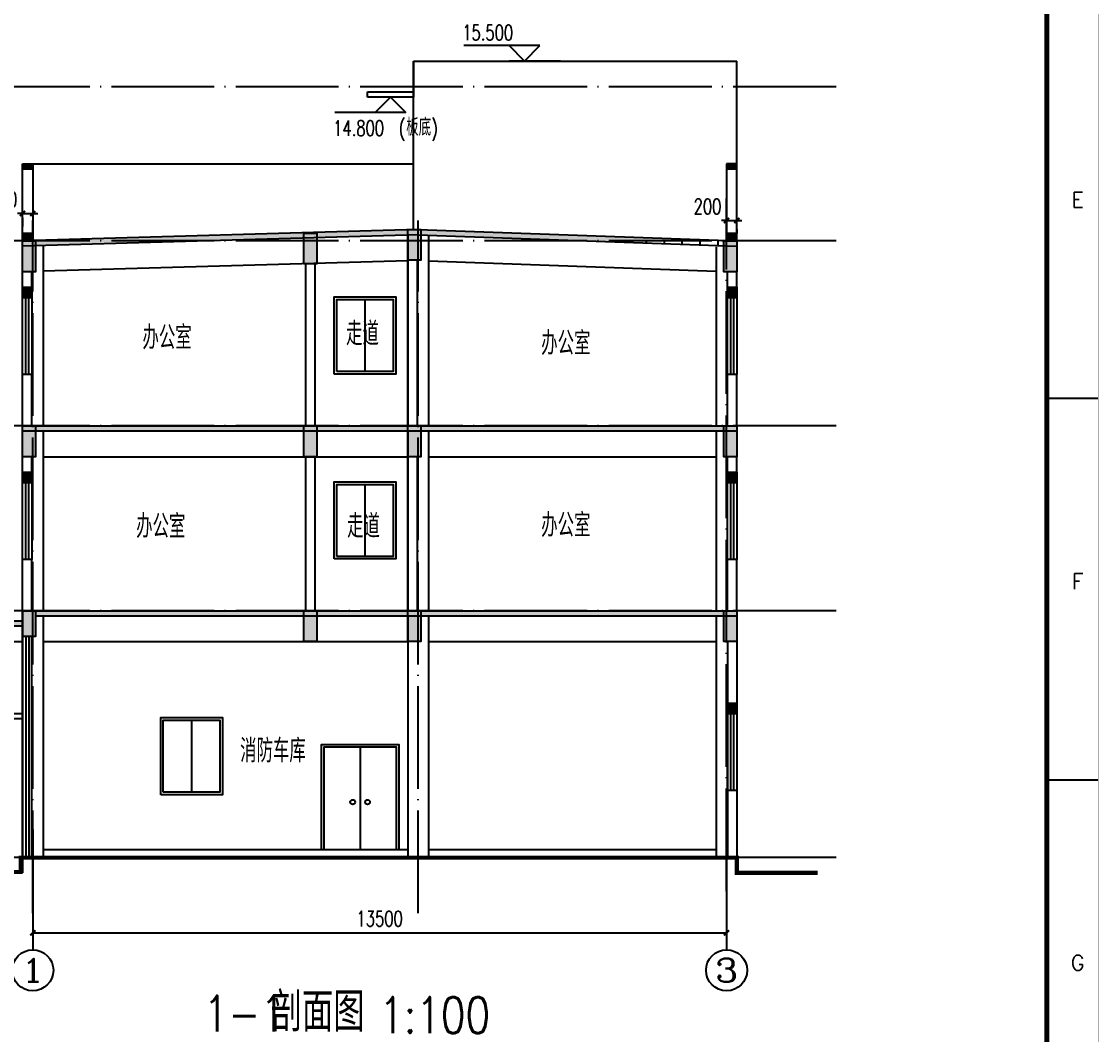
# Model space of a CAD drawing. Header units: millimetres. Extents: x 172649 to 472543, y 238332 to 449264.
# Drawn here: x 451568 to 472523, y 290813 to 310528 of the extents above; entities that cross this region are included whole.
import ezdxf
from ezdxf.enums import TextEntityAlignment as Align

# ---------------------------------------------------------------- set-up
doc = ezdxf.new("R2010")
doc.units = ezdxf.units.MM
doc.header["$LTSCALE"] = 1000
doc.linetypes.add('CENTER', pattern=[2, 1.25, -0.25, 0.25, -0.25])
doc.linetypes.add('DOTE', pattern=[2.42, 2, -0.2, 0.02, -0.2])
for name, color, linetype in [('01', 7, 'Continuous'), ('AXIS', 3, 'Continuous'), ('AXIS_TEXT', 7, 'Continuous'), ('DIM_ELEV', 3, 'Continuous'), ('DOTE', 1, 'CENTER'), ('PUB_DIM', 3, 'Continuous'), ('PUB_HATCH', 8, 'Continuous'), ('PUB_TEXT', 7, 'Continuous'), ('S_FLOOR', 255, 'Continuous'), ('STAIR', 2, 'Continuous'), ('TK', 7, 'Continuous'), ('WALL', 255, 'Continuous'), ('WINDOW', 2, 'Continuous')]:
    doc.layers.add(name, color=color, linetype=linetype)
doc.styles.add('_HZTXT', font='txt.shx', dxfattribs={"width": 0.8, "bigfont": 'HZTXT.shx'})
doc.styles.add('_TCH_AXIS', font='COMPLEX', dxfattribs={"bigfont": 'GBCBIG'})
doc.styles.add('_TCH_DIM', font='SIMPLEX', dxfattribs={"bigfont": 'GBCBIG'})
doc.styles.add('_TCH_DIM_T3', font='SIMPLEX', dxfattribs={"width": 0.705882, "bigfont": 'GBCBIG'})
doc.styles.add('gedi', font='geditxt.shx', dxfattribs={"width": 0.8, "bigfont": 'hz.shx'})
doc.styles.add('HZ', font='geditxt.shx', dxfattribs={"width": 0.75, "bigfont": 'hzfs_1.shx'})
doc.styles.get("Standard").update_dxf_attribs({"font": 'txt', "bigfont": 'gbcbig.shx'})
doc.dimstyles.new('_TCH_ARCH&&100', dxfattribs={"dimtxt": 297.5, "dimasz": 100, "dimexe": 250, "dimexo": 300, "dimgap": 126.25, "dimtad": 1, "dimdec": 0, "dimzin": 0, "dimdsep": 46, "dimtxsty": '_TCH_DIM_T3', "dimblk": 'ARCHTICK', "dimcen": 0.09, "dimclrt": 7, "dimazin": 2, "dimtfac": 1, "dimtdec": 0, "dimtix": 1, "dimtmove": 2, "dimatfit": 3, "dimfxl": 1, "dimtolj": 1, "dimtzin": 0, "dimarcsym": 0})

# ---------------------------------------------------------------- blocks, each defined once
blk = doc.blocks.new('GEDI_WK_A1')
at = {"color": 3}
for p, q in [((831, 222.75), (841, 222.75)), ((831, 148.5), (841, 148.5))]:
    blk.add_line(p, q, dxfattribs=at)
for points, const_width in [([(0, 0), (841, 0), (841, 594), (0, 594)], 0.1), ([(25, 10), (831, 10), (831, 584), (25, 584)], 1)]:
    blk.add_lwpolyline(points, close=True, dxfattribs=dict(at, const_width=const_width))
for s, p in [('E', (837, 259.88)), ('F', (837, 185.62)), ('G', (837, 111.38))]:
    blk.add_text(s, height=3, dxfattribs=at).set_placement(p, align=Align.CENTER)
blk = doc.blocks.new('_ArchTick')
at = {"color": 0, "linetype": 'ByBlock', "const_width": 0.4}
blk.add_lwpolyline([(-0.5, -0.5), (0.5, 0.5)], dxfattribs=at)
blk = doc.blocks.new('*D122')
at = {"layer": 'AXIS', "color": 0, "lineweight": -2}
for p, q in [((451786, 294133), (451786, 292541)), ((465286, 294133), (465286, 292541)), ((451786, 292791), (465286, 292791))]:
    blk.add_line(p, q, dxfattribs=at)
at = {"layer": 'DEFPOINTS', "color": 0}
for p in [(451786, 294433), (465286, 294433), (465286, 292791)]:
    blk.add_point(p, dxfattribs=at)
at = {"layer": 'AXIS', "color": 0, "lineweight": -2, "xscale": 100, "yscale": 100, "zscale": 100, "rotation": 180}
blk.add_blockref('_ArchTick', (451786, 292791), dxfattribs=at)
at = {"layer": 'AXIS', "color": 0, "lineweight": -2, "xscale": 100, "yscale": 100, "zscale": 100}
blk.add_blockref('_ArchTick', (465286, 292791), dxfattribs=at)
at = {"layer": 'AXIS', "color": 7, "insert": (458536, 293066), "char_height": 297.5, "attachment_point": 5, "style": '_TCH_DIM_T3'}
blk.add_mtext('\\A1;13500', dxfattribs=at)
blk = doc.blocks.new('*D188')
at = {"layer": 'DEFPOINTS', "color": 0}
for p in [(465286, 306789), (465486, 306789), (465486, 306654)]:
    blk.add_point(p, dxfattribs=at)
at = {"layer": 'PUB_DIM', "color": 0, "lineweight": -2}
for p, q in [((465286, 306654), (465186, 306654)), ((465286, 306654), (465486, 306654)), ((465486, 306654), (465586, 306654)), ((465286, 306489), (465286, 306404)), ((465486, 306489), (465486, 306404))]:
    blk.add_line(p, q, dxfattribs=at)
at = {"layer": 'PUB_DIM', "color": 0, "lineweight": -2, "xscale": 100, "yscale": 100, "zscale": 100}
blk.add_blockref('_ArchTick', (465286, 306654), dxfattribs=at)
at = {"layer": 'PUB_DIM', "color": 0, "lineweight": -2, "xscale": 100, "yscale": 100, "zscale": 100, "rotation": 180}
blk.add_blockref('_ArchTick', (465486, 306654), dxfattribs=at)
at = {"layer": 'PUB_DIM', "color": 7, "insert": (464916, 306929), "char_height": 297.5, "attachment_point": 5, "style": '_TCH_DIM_T3'}
blk.add_mtext('\\A1;200', dxfattribs=at)
blk = doc.blocks.new('*D189')
at = {"layer": 'DEFPOINTS', "color": 0}
for p in [(451586, 307008), (451786, 307008), (451786, 306789)]:
    blk.add_point(p, dxfattribs=at)
at = {"layer": 'PUB_DIM', "color": 0, "lineweight": -2}
for p, q in [((451586, 306789), (451486, 306789)), ((451586, 306789), (451786, 306789)), ((451586, 306708), (451586, 306539)), ((451786, 306789), (451886, 306789)), ((451786, 306708), (451786, 306539))]:
    blk.add_line(p, q, dxfattribs=at)
at = {"layer": 'PUB_DIM', "color": 0, "lineweight": -2, "xscale": 100, "yscale": 100, "zscale": 100}
blk.add_blockref('_ArchTick', (451586, 306789), dxfattribs=at)
at = {"layer": 'PUB_DIM', "color": 0, "lineweight": -2, "xscale": 100, "yscale": 100, "zscale": 100, "rotation": 180}
blk.add_blockref('_ArchTick', (451786, 306789), dxfattribs=at)
at = {"layer": 'PUB_DIM', "color": 7, "insert": (451216, 307064), "char_height": 297.5, "attachment_point": 5, "style": '_TCH_DIM_T3'}
blk.add_mtext('\\A1;200', dxfattribs=at)

msp = doc.modelspace()

# ---------------------------------------------------------------- hatches: boundary and pattern name
at = {"ltscale": 50}
for points in [[(451766.5, 305358.3), (451586.5, 305358.3), (451586.5, 305158.3), (451766.5, 305158.3)], [(465486.5, 305358.3), (465306.5, 305358.3), (465306.5, 305158.3), (465486.5, 305158.3)], [(451766.5, 301758.3), (451586.5, 301758.3), (451586.5, 301558.3), (451766.5, 301558.3)], [(465486.5, 301758.3), (465306.5, 301758.3), (465306.5, 301558.3), (465486.5, 301558.3)], [(465486.5, 297258.4), (465306.5, 297258.4), (465306.5, 297058.4), (465486.5, 297058.4)]]:
    msp.add_hatch(color=256, dxfattribs=at).paths.add_polyline_path(points)
at = {"layer": 'PUB_HATCH'}
for points in [[(451786.5, 307758.4), (451586.5, 307758.4), (451586.5, 307658.4), (451786.5, 307658.4)], [(465486.5, 307758.4), (465286.5, 307758.4), (465286.5, 307658.4), (465486.5, 307658.4)], [(451586.5, 306408.4), (451586.5, 306258.4), (451786.5, 306264.1), (451786.5, 306408.4)], [(457061.5, 306314.8), (457061.5, 306414.8), (451836.5, 306265.5), (451836.5, 306165.5)], [(457311.5, 306411.5), (457061.5, 306411.5), (457061.5, 305811.5), (457311.5, 305811.5)], [(459161.5, 306474.8), (457186.5, 306418.4), (457186.5, 306411.5), (457311.5, 306411.5), (457311.5, 306321.9), (459161.5, 306374.8)], [(459336.5, 306480.6), (459086.5, 306480.6), (459086.5, 305880.6), (459336.5, 305880.6)], [(462666.5, 306258.4), (465286.5, 306258.4), (465286.5, 306265.5), (459336.5, 306476.6), (459336.5, 306376.5)], [(465486.5, 306408.4), (465286.5, 306408.4), (465286.5, 306258.4), (465486.5, 306264.1)], [(451836.5, 306258.4), (451586.5, 306258.4), (451586.5, 305658.4), (451836.5, 305658.4)], [(465486.5, 306258.4), (465236.5, 306258.4), (465236.5, 305658.4), (465486.5, 305658.4)], [(451836.5, 302658.4), (451586.5, 302658.4), (451586.5, 302058.4), (451836.5, 302058.4)], [(457061.5, 302658.4), (451836.5, 302658.4), (451836.5, 302558.4), (457061.5, 302558.4)], [(457311.5, 302658.4), (457061.5, 302658.4), (457061.5, 302058.4), (457311.5, 302058.4)], [(459161.5, 302658.4), (457311.5, 302658.4), (457311.5, 302558.4), (459161.5, 302558.4)], [(459336.5, 302658.4), (459086.5, 302658.4), (459086.5, 302058.4), (459336.5, 302058.4)], [(459336.5, 302658.4), (459336.5, 302558.4), (465236.5, 302558.4), (465236.5, 302658.4)], [(465486.5, 302658.4), (465236.5, 302658.4), (465236.5, 302058.4), (465486.5, 302058.4)], [(451586.5, 298858.4), (449686.5, 298858.4), (449686.5, 299058.4), (449586.5, 299058.4), (449586.5, 298458.4), (449786.5, 298458.4), (449786.5, 298758.4), (451586.5, 298758.4)], [(451786.5, 299058.4), (451586.5, 299058.4), (451586.5, 298858.4), (451586.5, 298558.4), (451786.5, 298558.4)], [(451786.5, 298558.4), (451836.5, 298558.4), (451836.5, 299058.4), (451786.5, 299058.4)], [(457061.5, 299058.4), (451836.5, 299058.4), (451836.5, 298958.4), (457061.5, 298958.4)], [(457311.5, 299058.4), (457061.5, 299058.4), (457061.5, 298458.4), (457311.5, 298458.4)], [(459161.5, 299058.4), (457311.5, 299058.4), (457311.5, 298958.4), (459161.5, 298958.4)], [(459336.5, 299058.4), (459086.5, 299058.4), (459086.5, 298458.4), (459336.5, 298458.4)], [(465236.5, 298958.4), (465236.5, 299058.4), (459336.5, 299058.4), (459336.5, 298958.4)], [(465486.5, 299058.4), (465236.5, 299058.4), (465236.5, 298458.4), (465486.5, 298458.4)]]:
    msp.add_hatch(color=256, dxfattribs=at).paths.add_polyline_path(points)
at = {"layer": 'S_FLOOR'}
h = msp.add_hatch(dxfattribs=at)
h.set_pattern_fill('ANGLE', color=256, scale=100, style=0)
h.set_pattern_definition([(0, (231125.83, 36164.52), (0, 349.25), [254, -95.25]), (90, (231125.83, 36164.52), (-349.25, 2e-14), [254, -95.25])])
h.paths.add_polyline_path([(465236.5, 306167.2), (465236.5, 306258.4), (462666.5, 306258.4)])

# ---------------------------------------------------------------- linework, layer by layer
at = {"ltscale": 50}
for p, q in [((451586.5, 305158.3), (451586.5, 305358.3)), ((451586.5, 305358.3), (451766.5, 305358.3)), ((451766.5, 305358.3), (451766.5, 305158.3)), ((465306.5, 305158.3), (465306.5, 305358.3)), ((465306.5, 305358.3), (465486.5, 305358.3)), ((465486.5, 305358.3), (465486.5, 305158.3)), ((451766.5, 305158.3), (451586.5, 305158.3)), ((465486.5, 305158.3), (465306.5, 305158.3)), ((451586.5, 301558.3), (451586.5, 301758.3)), ((451586.5, 301758.3), (451766.5, 301758.3)), ((451766.5, 301558.3), (451586.5, 301558.3)), ((451766.5, 301758.3), (451766.5, 301558.3)), ((465306.5, 301558.3), (465306.5, 301758.3)), ((465306.5, 301758.3), (465486.5, 301758.3)), ((465486.5, 301558.3), (465306.5, 301558.3)), ((465486.5, 301758.3), (465486.5, 301558.3)), ((465306.5, 297058.4), (465306.5, 297258.4)), ((465306.5, 297258.4), (465486.5, 297258.4)), ((465486.5, 297258.4), (465486.5, 297058.4)), ((465486.5, 297058.4), (465306.5, 297058.4)), ((451586.5, 293958.4), (451586.5, 294258.4)), ((449386.5, 293958.4), (451586.5, 293958.4))]:
    msp.add_line(p, q, dxfattribs=at)
for p, q in [((457406.5, 294408.4), (451986.5, 294408.4)), ((459086.5, 294408.4), (458906.5, 294408.4)), ((465086.5, 294408.4), (459486.5, 294408.4))]:
    msp.add_line(p, q)
at = {"layer": '01'}
for p, q in [((459196.5, 306475.8), (459196.5, 309758.4)), ((459196.5, 309758.4), (465486.5, 309758.4)), ((459196.5, 309758.4), (459196.5, 309058.4)), ((465486.5, 306258.4), (465486.5, 309758.4)), ((458296.5, 309058.4), (458296.5, 309158.4)), ((458296.5, 309158.4), (459196.5, 309158.4)), ((459196.5, 309058.4), (458296.5, 309058.4)), ((451786.5, 307758.4), (459196.5, 307758.4)), ((451586.5, 299058.4), (449586.5, 299058.4)), ((451586.5, 299058.4), (451586.5, 298858.4)), ((449786.5, 298458.4), (451586.5, 298458.4))]:
    msp.add_line(p, q, dxfattribs=at)
at = {"layer": 'AXIS'}
for p, q in [((451786.5, 294804.2), (451786.5, 292462)), ((465286.5, 294804.2), (465286.5, 292462))]:
    msp.add_line(p, q, dxfattribs=at)
for centre in [(451786.5, 292062), (465286.5, 292062)]:
    msp.add_circle(centre, 400, dxfattribs=at)
at = {"layer": 'DIM_ELEV'}
for p, q in [((461653.6, 310058.4), (460173.3, 310058.4)), ((461353.6, 309758.4), (461053.6, 310058.4)), ((461353.6, 309758.4), (461653.6, 310058.4)), ((462053.6, 309758.4), (461053.6, 309758.4)), ((458746.5, 309058.4), (458446.5, 308758.4)), ((458746.5, 309058.4), (459046.5, 308758.4)), ((459046.5, 308758.4), (457661.9, 308758.4))]:
    msp.add_line(p, q, dxfattribs=at)
at = {"layer": 'DOTE', "linetype": 'DOTE'}
for p, q in [((467417.1, 309258.4), (447715.3, 309258.4)), ((465286.5, 293600.2), (465286.5, 307086)), ((451786.5, 293171.2), (451786.5, 306657.1)), ((459286.5, 293171.2), (459286.5, 306657.1)), ((467417.1, 306258.4), (447715.3, 306258.4)), ((467417.1, 302658.4), (447715.3, 302658.4)), ((467417.1, 299058.4), (447715.3, 299058.4)), ((467417.1, 294258.4), (447715.3, 294258.4))]:
    msp.add_line(p, q, dxfattribs=at)
at = {"layer": 'S_FLOOR', "const_width": 80}
msp.add_lwpolyline([(448413, 293974.8), (451548.5, 293974.8), (451548.5, 294253.2), (465486.5, 294253.2), (465486.5, 293958.4), (467060, 293958.4)], dxfattribs=at)
at = {"layer": 'STAIR', "ltscale": 50}
for p, q in [((459086.5, 306372.6), (459086.5, 302658.4)), ((459486.5, 306371.2), (459486.5, 302658.4)), ((451986.5, 306158.4), (451986.5, 302658.4)), ((465086.5, 306144.3), (465086.5, 302658.4)), ((459086.5, 305872.4), (451986.5, 305669.6)), ((459486.5, 305870.9), (465086.5, 305672.2)), ((451986.5, 302558.4), (451986.5, 299058.4)), ((459086.5, 302558.4), (459086.5, 299058.4)), ((459486.5, 302558.4), (459486.5, 299058.4)), ((465086.5, 302544.3), (465086.5, 299058.4)), ((451986.5, 302058.4), (459086.5, 302058.4)), ((459486.5, 302058.4), (465086.5, 302058.4)), ((451586.5, 299058.4), (451586.5, 293958.4)), ((451986.5, 298958.4), (451986.5, 294258.4)), ((459086.5, 298958.4), (459086.5, 294258.4)), ((459486.5, 298958.4), (459486.5, 294258.4)), ((465086.5, 298944.3), (465086.5, 294258.4)), ((451986.5, 298458.4), (459086.5, 298458.4)), ((459486.5, 298458.4), (465086.5, 298458.4)), ((458906.5, 294408.4), (457406.5, 294408.4))]:
    msp.add_line(p, q, dxfattribs=at)
at = {"layer": 'TK'}
for p, q in [((450386.5, 297058.4), (451586.5, 297058.4)), ((451586.5, 296958.4), (450386.5, 296958.4))]:
    msp.add_line(p, q, dxfattribs=at)
at = {"layer": 'WALL', "ltscale": 50}
for p, q in [((451586.5, 306258.4), (451586.5, 307758.4)), ((451586.5, 307758.4), (451786.5, 307758.4)), ((451586.5, 307658.4), (451786.5, 307658.4)), ((451786.5, 307758.4), (451786.5, 306258.4)), ((465486.5, 307758.4), (465286.5, 307758.4)), ((465286.5, 307758.4), (465286.5, 306258.4)), ((465286.5, 307758.4), (465486.5, 307758.4)), ((465286.5, 307658.4), (465486.5, 307658.4)), ((465486.5, 306258.4), (465486.5, 307358.4)), ((459286.5, 306478.4), (451586.5, 306258.4)), ((451586.5, 306258.4), (451586.5, 306408.4)), ((451586.5, 306408.4), (451786.5, 306408.4)), ((459289.3, 306378.4), (451589.3, 306158.4)), ((459282.9, 306378.4), (465482.9, 306158.4)), ((459286.5, 306478.4), (465486.5, 306258.4)), ((465286.5, 306258.4), (465286.5, 306408.4)), ((465286.5, 306408.4), (465486.5, 306408.4)), ((457096.5, 302658.4), (457096.5, 305815.6)), ((457276.5, 305820.7), (457276.5, 302658.4)), ((459086.5, 302658.4), (459086.5, 305880.6)), ((459266.5, 305880.6), (459266.5, 302658.4)), ((451586.5, 305158.3), (451586.5, 305658.4)), ((451766.5, 305158.3), (451766.5, 305658.4)), ((465306.5, 305158.3), (465306.5, 305658.4)), ((465486.5, 305158.3), (465486.5, 305658.4)), ((451586.5, 302658.4), (451586.5, 303658.3)), ((451766.5, 303658.3), (451586.5, 303658.3)), ((451766.5, 302658.4), (451766.5, 303658.3)), ((465306.5, 302658.4), (465306.5, 303658.3)), ((465486.5, 303658.3), (465306.5, 303658.3)), ((465486.5, 302658.4), (465486.5, 303658.3)), ((451586.5, 302658.4), (465486.5, 302658.4)), ((451586.5, 302558.4), (465486.5, 302558.4)), ((451586.5, 301558.3), (451586.5, 302058.4)), ((451766.5, 301558.3), (451766.5, 302058.4)), ((457096.5, 299058.4), (457096.5, 302058.4)), ((457276.5, 302058.4), (457276.5, 299058.4)), ((459086.5, 299058.4), (459086.5, 302058.4)), ((459266.5, 302058.4), (459266.5, 299058.4)), ((465306.5, 301558.3), (465306.5, 302058.4)), ((465486.5, 301558.3), (465486.5, 302058.4)), ((451586.5, 299058.4), (451586.5, 300058.3)), ((451766.5, 300058.3), (451586.5, 300058.3)), ((451766.5, 299058.4), (451766.5, 300058.3)), ((465306.5, 299058.4), (465306.5, 300058.3)), ((465486.5, 300058.3), (465306.5, 300058.3)), ((465486.5, 299058.4), (465486.5, 300058.3)), ((451586.5, 299058.4), (465486.5, 299058.4)), ((465486.5, 299058.4), (465486.5, 294040.5)), ((451586.5, 298858.4), (449686.5, 298858.4)), ((451836.5, 298958.4), (465486.5, 298958.4)), ((451586.5, 298758.4), (449786.5, 298758.4)), ((465306.5, 298458.4), (465306.5, 294253.2)), ((451586.5, 294258.4), (465486.5, 294258.5))]:
    msp.add_line(p, q, dxfattribs=at)
for points in [[(457061.5, 306411.5), (457311.5, 306411.5), (457311.5, 305811.5), (457061.5, 305811.5), (457061.5, 306411.5)], [(459086.5, 306480.6), (459336.5, 306480.6), (459336.5, 305880.6), (459086.5, 305880.6), (459086.5, 306480.6)], [(451586.5, 306258.4), (451836.5, 306258.4), (451836.5, 305658.4), (451586.5, 305658.4), (451586.5, 306258.4)], [(465236.5, 306258.4), (465486.5, 306258.4), (465486.5, 305658.4), (465236.5, 305658.4), (465236.5, 306258.4)], [(451586.5, 302658.4), (451836.5, 302658.4), (451836.5, 302058.4), (451586.5, 302058.4), (451586.5, 302658.4)], [(457061.5, 302658.4), (457311.5, 302658.4), (457311.5, 302058.4), (457061.5, 302058.4), (457061.5, 302658.4)], [(459086.5, 302658.4), (459336.5, 302658.4), (459336.5, 302058.4), (459086.5, 302058.4), (459086.5, 302658.4)], [(465236.5, 302658.4), (465486.5, 302658.4), (465486.5, 302058.4), (465236.5, 302058.4), (465236.5, 302658.4)], [(451586.5, 299058.4), (451836.5, 299058.4), (451836.5, 298558.4), (451586.5, 298558.4), (451586.5, 299058.4)], [(457061.5, 299058.4), (457311.5, 299058.4), (457311.5, 298458.4), (457061.5, 298458.4), (457061.5, 299058.4)], [(459086.5, 299058.4), (459336.5, 299058.4), (459336.5, 298458.4), (459086.5, 298458.4), (459086.5, 299058.4)], [(465236.5, 299058.4), (465486.5, 299058.4), (465486.5, 298458.4), (465236.5, 298458.4), (465236.5, 299058.4)], [(451586.5, 294258.4), (451586.5, 298758.4)]]:
    msp.add_lwpolyline(points, dxfattribs=at)
at = {"layer": 'WINDOW', "ltscale": 50}
for p, q in [((451586.5, 303658.3), (451586.5, 305158.3)), ((451586.5, 305158.3), (451766.5, 305158.3)), ((451642.4, 305158.3), (451642.4, 303658.3)), ((451701.5, 305158.3), (451701.5, 303658.3)), ((451766.5, 305158.3), (451766.5, 303658.3)), ((458250.7, 305117.5), (458250.7, 303717.5)), ((465306.5, 303658.3), (465306.5, 305158.3)), ((465306.5, 305158.3), (465486.5, 305158.3)), ((465362.4, 305158.3), (465362.4, 303658.3)), ((465421.5, 305158.3), (465421.5, 303658.3)), ((465486.5, 305158.3), (465486.5, 303658.3)), ((451586.5, 300058.3), (451586.5, 301558.3)), ((451586.5, 301558.3), (451766.5, 301558.3)), ((451642.4, 301558.3), (451642.4, 300058.3)), ((451701.5, 301558.3), (451701.5, 300058.3)), ((451766.5, 301558.3), (451766.5, 300058.3)), ((465306.5, 300058.3), (465306.5, 301558.3)), ((465306.5, 301558.3), (465486.5, 301558.3)), ((465362.4, 301558.3), (465362.4, 300058.3)), ((465421.5, 301558.3), (465421.5, 300058.3)), ((465486.5, 301558.3), (465486.5, 300058.3)), ((458250.7, 301517.5), (458250.7, 300117.5)), ((465362.4, 297058.4), (465362.4, 295558.4)), ((465421.5, 297058.4), (465421.5, 295558.4)), ((454875.9, 296929.8), (454875.9, 295529.8)), ((458156.5, 296408.4), (458156.5, 294408.4))]:
    msp.add_line(p, q, dxfattribs=at)
at = {"layer": 'WINDOW'}
for p, q in [((451650.9, 298558.4), (451650.9, 294258.4)), ((451709.9, 298558.4), (451709.9, 294258.4))]:
    msp.add_line(p, q, dxfattribs=at)
at = {"layer": 'WINDOW', "ltscale": 50}
for points in [[(457650.7, 303667.5), (457650.7, 305167.5), (458850.7, 305167.5), (458850.7, 303667.5), (457650.7, 303667.5)], [(457650.7, 300067.5), (457650.7, 301567.5), (458850.7, 301567.5), (458850.7, 300067.5), (457650.7, 300067.5)], [(454275.9, 295479.8), (454275.9, 296979.8), (455475.9, 296979.8), (455475.9, 295479.8), (454275.9, 295479.8)], [(465486.5, 295558.4), (465306.5, 295558.4), (465306.5, 297058.4), (465486.5, 297058.4), (465486.5, 295558.4)], [(457406.5, 294408.4), (457406.5, 296458.4), (458906.5, 296458.4), (458906.5, 294408.4), (457406.5, 294408.4)]]:
    msp.add_lwpolyline(points, dxfattribs=at)
for points in [[(457700.7, 303717.5), (457700.7, 305117.5), (458800.7, 305117.5), (458800.7, 303717.5)], [(457700.7, 300117.5), (457700.7, 301517.5), (458800.7, 301517.5), (458800.7, 300117.5)], [(454325.9, 295529.8), (454325.9, 296929.8), (455425.9, 296929.8), (455425.9, 295529.8)], [(457456.5, 294408.4), (457456.5, 296408.4), (458856.5, 296408.4), (458856.5, 294408.4)]]:
    msp.add_lwpolyline(points, close=True, dxfattribs=at)
at = {"layer": 'WINDOW'}
for points in [[(451586.5, 294258.4), (451586.5, 298558.4)], [(451766.5, 294258.4), (451766.5, 298558.4)]]:
    msp.add_lwpolyline(points, dxfattribs=at)
at = {"layer": 'WINDOW', "ltscale": 50}
for centre in [(458011.9, 295335.4), (458301, 295335.4)]:
    msp.add_circle(centre, 46.6, dxfattribs=at)

# ---------------------------------------------------------------- block references
at = {"xscale": 100, "yscale": 100, "zscale": 100}
msp.add_blockref('GEDI_WK_A1', (388418.4, 280919.4), dxfattribs=at)

# ---------------------------------------------------------------- texts
at = {"layer": 'AXIS_TEXT', "style": '_TCH_AXIS'}
for s, width, p, p2 in [('1', 2.333333, (451560.2, 291835.7), (452012.8, 291835.7)), ('3', 1.5, (465060.2, 291835.7), (465512.8, 291835.7))]:
    msp.add_text(s, height=452.5, dxfattribs=dict(at, width=width)).set_placement(p, p2, align=Align.FIT)
at = {"layer": 'PUB_TEXT'}
for s, height, style, width, p in [('15.500', 297.5, '_TCH_DIM', 0.705882, (460143.3, 310163.4)), ('14.800', 297.5, '_TCH_DIM', 0.705882, (457631.9, 308303.4)), ('(', 297.5, '_TCH_DIM', 0.705882, (458911.9, 308303.4)), (')', 297.5, '_TCH_DIM', 0.705882, (459543.4, 308303.4)), ('走道', 456.38, 'HZ', 0.7, (457882.6, 304224.6)), ('办公室 ', 456.38, 'HZ', 0.7, (453920.2, 304148.8)), ('办公室 ', 456.38, 'HZ', 0.7, (461679.6, 304038.9)), ('办公室 ', 456.38, 'HZ', 0.7, (453797.5, 300475.6)), ('走道', 456.38, 'HZ', 0.7, (457902.3, 300478.5)), ('办公室 ', 456.38, 'HZ', 0.7, (461679.6, 300496.9)), ('消防车库 ', 456.38, 'HZ', 0.7, (455820.9, 296106.8)), ('剖面图', 760.87, '_HZTXT', 0.8, (456415.7, 290870.4)), ('1-1', 700, '_HZTXT', 0.8, (455109, 290870.4)), ('1:100', 700, 'gedi', 0.8, (458527.8, 290840))]:
    msp.add_text(s, height=height, dxfattribs=dict(at, style=style, width=width)).set_placement(p)
at = {"layer": 'PUB_TEXT', "style": '_TCH_DIM'}
msp.add_text('板底', height=337.59, dxfattribs=at).set_placement((459051.9, 308303.4))

# ---------------------------------------------------------------- dimensions: what is measured, and where the dimension line sits
at = {"layer": 'AXIS'}
dim = msp.add_aligned_dim(p1=(451786.5, 294433), p2=(465286.5, 294433), distance=-1642.2, text='13500', dimstyle='_TCH_ARCH&&100', dxfattribs=at)
dim.commit()
dim.dimension.update_dxf_attribs({"geometry": '*D122', "text_midpoint": (458536.5, 293065.8)})
at = {"layer": 'PUB_DIM'}
for base, p1, p2, picture, middle in [((451786.5, 306789.3), (451586.5, 307008.4), (451786.5, 307008.4), '*D189', (451216.5, 307064.3)), ((465486.5, 306654.5), (465286.5, 306789.3), (465486.5, 306789.3), '*D188', (464916.5, 306929.5))]:
    dim = msp.add_linear_dim(base=base, p1=p1, p2=p2, angle=0, text='200', dimstyle='_TCH_ARCH&&100', dxfattribs=at)
    dim.commit()
    dim.dimension.update_dxf_attribs({"geometry": picture, "text_midpoint": middle, "dimtype": 129})

doc.saveas('drawing.dxf')
